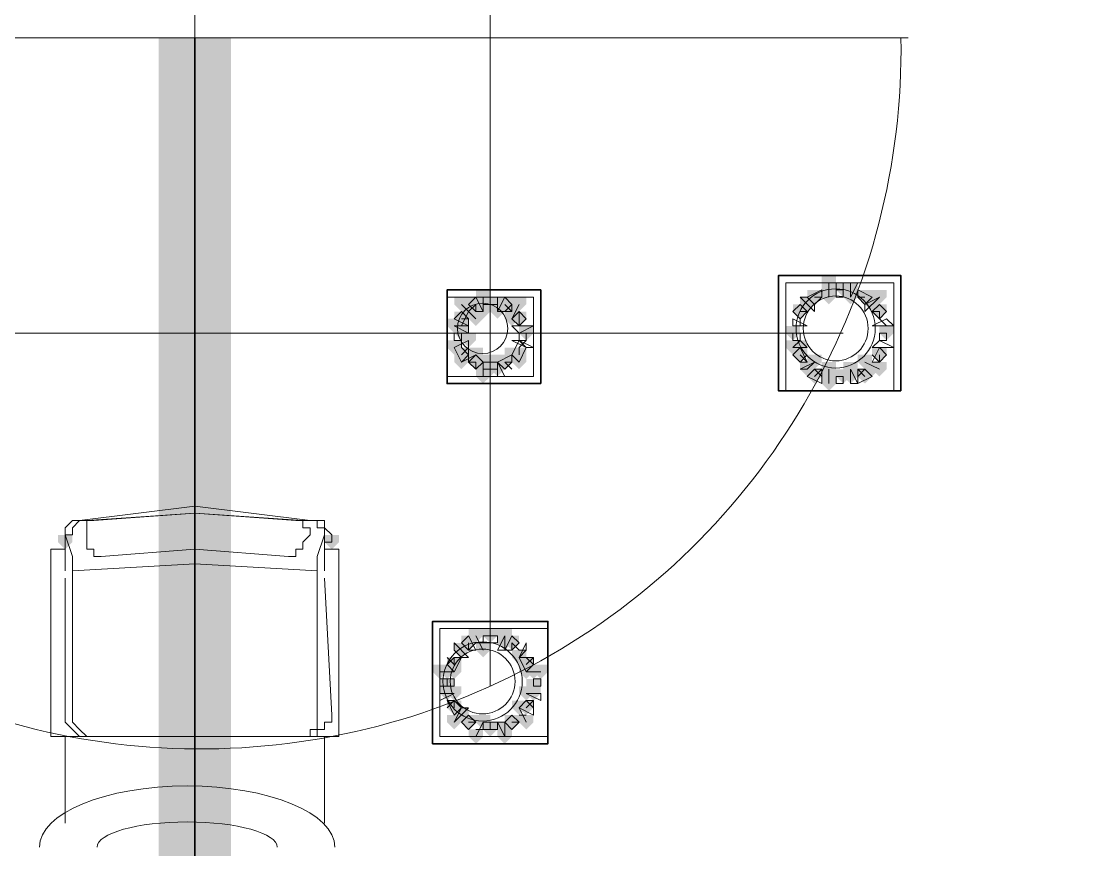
# Model space of a CAD drawing. Header units: millimetres. Extents: x 2315 to 4619, y 1334 to 1897.
# Drawn here: x 3778.55 to 3787.65, y 1547.82 to 1554.85 of the extents above; entities that cross this region are included whole.
import ezdxf

# ---------------------------------------------------------------- set-up
doc = ezdxf.new("R2010")
doc.units = ezdxf.units.MM
for name, color, linetype, true_color in [('PDF_10', 7, 'Continuous', 0x00b85c), ('PDF_8剖面层', 7, 'Continuous', 0xdcdcdc), ('PDF_AXIS', 7, 'Continuous', 0x00b85c), ('PDF_柱构件', 7, 'Continuous', 0x00b85c), ('PDF_转运站初步方案', 7, 'Continuous', 0x00b85c)]:
    doc.layers.add(name, color=color, linetype=linetype, true_color=true_color)
for name, color, linetype in [('PDF_5双点划线', 4, 'Continuous'), ('PDF_中心线层', 1, 'Continuous'), ('PDF_粗实线层', 7, 'Continuous')]:
    doc.layers.add(name, color=color, linetype=linetype)

msp = doc.modelspace()

# ---------------------------------------------------------------- hatches: boundary and pattern name
at = {"layer": 'PDF_10', "transparency": 33554559}
for points in [[(3785.5122, 1552.6298), (3785.4511, 1552.6298), (3785.4511, 1552.5687), (3785.5122, 1552.5076), (3785.5732, 1552.5687), (3785.5732, 1552.6298)], [(3785.5122, 1552.6298), (3785.4511, 1552.6298), (3785.4511, 1552.5687), (3785.5122, 1552.5076), (3785.5732, 1552.5687), (3785.5732, 1552.6298)], [(3785.2678, 1552.5687), (3785.2068, 1552.5687), (3785.2068, 1552.5076), (3785.2678, 1552.4466), (3785.3289, 1552.5076), (3785.3289, 1552.5687)], [(3785.2678, 1552.5687), (3785.2068, 1552.5687), (3785.2068, 1552.5076), (3785.2678, 1552.4466), (3785.3289, 1552.5076), (3785.3289, 1552.5687)], [(3785.6954, 1552.5687), (3785.6343, 1552.5687), (3785.6343, 1552.5076), (3785.6954, 1552.4466), (3785.7565, 1552.5076), (3785.7565, 1552.5687)], [(3785.6954, 1552.5687), (3785.6343, 1552.5687), (3785.6343, 1552.5076), (3785.6954, 1552.4466), (3785.7565, 1552.5076), (3785.7565, 1552.5687)], [(3782.397, 1552.5076), (3782.3359, 1552.5076), (3782.3359, 1552.4466), (3782.397, 1552.3855), (3782.4581, 1552.4466), (3782.4581, 1552.5076)], [(3782.397, 1552.5076), (3782.3359, 1552.5076), (3782.3359, 1552.4466), (3782.397, 1552.3855), (3782.4581, 1552.4466), (3782.4581, 1552.5076)], [(3782.5192, 1552.5076), (3782.4581, 1552.5076), (3782.4581, 1552.4466), (3782.5192, 1552.3855), (3782.5803, 1552.4466), (3782.5803, 1552.5076)], [(3782.5192, 1552.5076), (3782.4581, 1552.5076), (3782.4581, 1552.4466), (3782.5192, 1552.3855), (3782.5803, 1552.4466), (3782.5803, 1552.5076)], [(3782.6414, 1552.5076), (3782.5803, 1552.5076), (3782.5803, 1552.4466), (3782.6414, 1552.3855), (3782.7024, 1552.4466), (3782.7024, 1552.5076)], [(3782.6414, 1552.5076), (3782.5803, 1552.5076), (3782.5803, 1552.4466), (3782.6414, 1552.3855), (3782.7024, 1552.4466), (3782.7024, 1552.5076)], [(3785.1457, 1552.4466), (3785.0846, 1552.4466), (3785.0846, 1552.3855), (3785.1457, 1552.3244), (3785.2068, 1552.3855), (3785.2068, 1552.4466)], [(3785.1457, 1552.4466), (3785.0846, 1552.4466), (3785.0846, 1552.3855), (3785.1457, 1552.3244), (3785.2068, 1552.3855), (3785.2068, 1552.4466)], [(3785.8176, 1552.4466), (3785.7565, 1552.4466), (3785.7565, 1552.3855), (3785.8176, 1552.3244), (3785.8787, 1552.3855), (3785.8787, 1552.4466)], [(3785.8176, 1552.4466), (3785.7565, 1552.4466), (3785.7565, 1552.3855), (3785.8176, 1552.3244), (3785.8787, 1552.3855), (3785.8787, 1552.4466)], [(3782.2749, 1552.3855), (3782.2138, 1552.3855), (3782.2138, 1552.3244), (3782.2749, 1552.2633), (3782.3359, 1552.3244), (3782.3359, 1552.3855)], [(3782.2749, 1552.3855), (3782.2138, 1552.3855), (3782.2138, 1552.3244), (3782.2749, 1552.2633), (3782.3359, 1552.3244), (3782.3359, 1552.3855)], [(3782.7635, 1552.3855), (3782.7024, 1552.3855), (3782.7024, 1552.3244), (3782.7635, 1552.2633), (3782.8246, 1552.3244), (3782.8246, 1552.3855)], [(3782.7635, 1552.3855), (3782.7024, 1552.3855), (3782.7024, 1552.3244), (3782.7635, 1552.2633), (3782.8246, 1552.3244), (3782.8246, 1552.3855)], [(3782.7635, 1552.3855), (3782.7024, 1552.3855), (3782.7024, 1552.3244), (3782.7635, 1552.2633), (3782.8246, 1552.3244), (3782.8246, 1552.3855)], [(3782.2749, 1552.2633), (3782.2138, 1552.2633), (3782.2138, 1552.2022), (3782.2749, 1552.1412), (3782.3359, 1552.2022), (3782.3359, 1552.2633)], [(3782.2749, 1552.2633), (3782.2138, 1552.2633), (3782.2138, 1552.2022), (3782.2749, 1552.1412), (3782.3359, 1552.2022), (3782.3359, 1552.2633)], [(3782.8246, 1552.2633), (3782.7635, 1552.2633), (3782.7635, 1552.2022), (3782.8246, 1552.1412), (3782.8857, 1552.2022), (3782.8857, 1552.2633)], [(3782.8246, 1552.2633), (3782.7635, 1552.2633), (3782.7635, 1552.2022), (3782.8246, 1552.1412), (3782.8857, 1552.2022), (3782.8857, 1552.2633)], [(3785.0846, 1552.2633), (3785.0235, 1552.2633), (3785.0235, 1552.2022), (3785.0846, 1552.1412), (3785.1457, 1552.2022), (3785.1457, 1552.2633)], [(3785.0846, 1552.2633), (3785.0235, 1552.2633), (3785.0235, 1552.2022), (3785.0846, 1552.1412), (3785.1457, 1552.2022), (3785.1457, 1552.2633)], [(3785.8787, 1552.2633), (3785.8176, 1552.2633), (3785.8176, 1552.2022), (3785.8787, 1552.1412), (3785.9397, 1552.2022), (3785.9397, 1552.2633)], [(3785.8787, 1552.2633), (3785.8176, 1552.2633), (3785.8176, 1552.2022), (3785.8787, 1552.1412), (3785.9397, 1552.2022), (3785.9397, 1552.2633)], [(3782.2749, 1552.0801), (3782.2138, 1552.0801), (3782.2138, 1552.019), (3782.2749, 1551.9579), (3782.3359, 1552.019), (3782.3359, 1552.0801)], [(3782.2749, 1552.0801), (3782.2138, 1552.0801), (3782.2138, 1552.019), (3782.2749, 1551.9579), (3782.3359, 1552.019), (3782.3359, 1552.0801)], [(3782.7635, 1552.0801), (3782.7024, 1552.0801), (3782.7024, 1552.019), (3782.7635, 1551.9579), (3782.8246, 1552.019), (3782.8246, 1552.0801)], [(3782.7635, 1552.0801), (3782.7024, 1552.0801), (3782.7024, 1552.019), (3782.7635, 1551.9579), (3782.8246, 1552.019), (3782.8246, 1552.0801)], [(3785.1457, 1552.0801), (3785.0846, 1552.0801), (3785.0846, 1552.019), (3785.1457, 1551.9579), (3785.2068, 1552.019), (3785.2068, 1552.0801)], [(3785.1457, 1552.0801), (3785.0846, 1552.0801), (3785.0846, 1552.019), (3785.1457, 1551.9579), (3785.2068, 1552.019), (3785.2068, 1552.0801)], [(3785.8176, 1552.0801), (3785.7565, 1552.0801), (3785.7565, 1552.019), (3785.8176, 1551.9579), (3785.8787, 1552.019), (3785.8787, 1552.0801)], [(3785.8176, 1552.0801), (3785.7565, 1552.0801), (3785.7565, 1552.019), (3785.8176, 1551.9579), (3785.8787, 1552.019), (3785.8787, 1552.0801)], [(3782.397, 1552.019), (3782.3359, 1552.019), (3782.3359, 1551.9579), (3782.397, 1551.8968), (3782.4581, 1551.9579), (3782.4581, 1552.019)], [(3782.397, 1552.019), (3782.3359, 1552.019), (3782.3359, 1551.9579), (3782.397, 1551.8968), (3782.4581, 1551.9579), (3782.4581, 1552.019)], [(3782.6414, 1552.019), (3782.5803, 1552.019), (3782.5803, 1551.9579), (3782.6414, 1551.8968), (3782.7024, 1551.9579), (3782.7024, 1552.019)], [(3782.6414, 1552.019), (3782.5803, 1552.019), (3782.5803, 1551.9579), (3782.6414, 1551.8968), (3782.7024, 1551.9579), (3782.7024, 1552.019)], [(3782.5192, 1551.9579), (3782.4581, 1551.9579), (3782.4581, 1551.8968), (3782.5192, 1551.8357), (3782.5803, 1551.8968), (3782.5803, 1551.9579)], [(3782.5192, 1551.9579), (3782.4581, 1551.9579), (3782.4581, 1551.8968), (3782.5192, 1551.8357), (3782.5803, 1551.8968), (3782.5803, 1551.9579)], [(3785.2678, 1551.8968), (3785.2068, 1551.8968), (3785.2068, 1551.8357), (3785.2678, 1551.7747), (3785.3289, 1551.8357), (3785.3289, 1551.8968)], [(3785.2678, 1551.8968), (3785.2068, 1551.8968), (3785.2068, 1551.8357), (3785.2678, 1551.7747), (3785.3289, 1551.8357), (3785.3289, 1551.8968)], [(3785.5122, 1551.8968), (3785.4511, 1551.8968), (3785.4511, 1551.8357), (3785.5122, 1551.7747), (3785.5732, 1551.8357), (3785.5732, 1551.8968)], [(3785.5122, 1551.8968), (3785.4511, 1551.8968), (3785.4511, 1551.8357), (3785.5122, 1551.7747), (3785.5732, 1551.8357), (3785.5732, 1551.8968)], [(3785.6954, 1551.8968), (3785.6343, 1551.8968), (3785.6343, 1551.8357), (3785.6954, 1551.7747), (3785.7565, 1551.8357), (3785.7565, 1551.8968)], [(3785.6954, 1551.8968), (3785.6343, 1551.8968), (3785.6343, 1551.8357), (3785.6954, 1551.7747), (3785.7565, 1551.8357), (3785.7565, 1551.8968)], [(3782.3359, 1549.6368), (3782.2749, 1549.6368), (3782.2749, 1549.5757), (3782.3359, 1549.5147), (3782.397, 1549.5757), (3782.397, 1549.6368)], [(3782.3359, 1549.6368), (3782.2749, 1549.6368), (3782.2749, 1549.5757), (3782.3359, 1549.5147), (3782.397, 1549.5757), (3782.397, 1549.6368)], [(3782.5192, 1549.6979), (3782.4581, 1549.6979), (3782.4581, 1549.6368), (3782.5192, 1549.5757), (3782.5803, 1549.6368), (3782.5803, 1549.6979)], [(3782.5192, 1549.6979), (3782.4581, 1549.6979), (3782.4581, 1549.6368), (3782.5192, 1549.5757), (3782.5803, 1549.6368), (3782.5803, 1549.6979)], [(3782.7024, 1549.6368), (3782.6414, 1549.6368), (3782.6414, 1549.5757), (3782.7024, 1549.5147), (3782.7635, 1549.5757), (3782.7635, 1549.6368)], [(3782.7024, 1549.6368), (3782.6414, 1549.6368), (3782.6414, 1549.5757), (3782.7024, 1549.5147), (3782.7635, 1549.5757), (3782.7635, 1549.6368)], [(3782.2138, 1549.4536), (3782.1527, 1549.4536), (3782.1527, 1549.3925), (3782.2138, 1549.3314), (3782.2749, 1549.3925), (3782.2749, 1549.4536)], [(3782.2138, 1549.4536), (3782.1527, 1549.4536), (3782.1527, 1549.3925), (3782.2138, 1549.3314), (3782.2749, 1549.3925), (3782.2749, 1549.4536)], [(3782.8246, 1549.4536), (3782.7635, 1549.4536), (3782.7635, 1549.3925), (3782.8246, 1549.3314), (3782.8857, 1549.3925), (3782.8857, 1549.4536)], [(3782.8246, 1549.4536), (3782.7635, 1549.4536), (3782.7635, 1549.3925), (3782.8246, 1549.3314), (3782.8857, 1549.3925), (3782.8857, 1549.4536)], [(3782.1527, 1549.2703), (3782.0916, 1549.2703), (3782.0916, 1549.2093), (3782.1527, 1549.1482), (3782.2138, 1549.2093), (3782.2138, 1549.2703)], [(3782.1527, 1549.2703), (3782.0916, 1549.2703), (3782.0916, 1549.2093), (3782.1527, 1549.1482), (3782.2138, 1549.2093), (3782.2138, 1549.2703)], [(3782.1527, 1549.2703), (3782.0916, 1549.2703), (3782.0916, 1549.2093), (3782.1527, 1549.1482), (3782.2138, 1549.2093), (3782.2138, 1549.2703)], [(3782.8857, 1549.2703), (3782.8246, 1549.2703), (3782.8246, 1549.2093), (3782.8857, 1549.1482), (3782.9468, 1549.2093), (3782.9468, 1549.2703)], [(3782.8857, 1549.2703), (3782.8246, 1549.2703), (3782.8246, 1549.2093), (3782.8857, 1549.1482), (3782.9468, 1549.2093), (3782.9468, 1549.2703)], [(3782.2138, 1549.0871), (3782.1527, 1549.0871), (3782.1527, 1549.026), (3782.2138, 1548.9649), (3782.2749, 1549.026), (3782.2749, 1549.0871)], [(3782.2138, 1549.0871), (3782.1527, 1549.0871), (3782.1527, 1549.026), (3782.2138, 1548.9649), (3782.2749, 1549.026), (3782.2749, 1549.0871)], [(3782.8246, 1549.0871), (3782.7635, 1549.0871), (3782.7635, 1549.026), (3782.8246, 1548.9649), (3782.8857, 1549.026), (3782.8857, 1549.0871)], [(3782.8246, 1549.0871), (3782.7635, 1549.0871), (3782.7635, 1549.026), (3782.8246, 1548.9649), (3782.8857, 1549.026), (3782.8857, 1549.0871)], [(3782.3359, 1548.9649), (3782.2749, 1548.9649), (3782.2749, 1548.9039), (3782.3359, 1548.8428), (3782.397, 1548.9039), (3782.397, 1548.9649)], [(3782.3359, 1548.9649), (3782.2749, 1548.9649), (3782.2749, 1548.9039), (3782.3359, 1548.8428), (3782.397, 1548.9039), (3782.397, 1548.9649)], [(3782.3359, 1548.9649), (3782.2749, 1548.9649), (3782.2749, 1548.9039), (3782.3359, 1548.8428), (3782.397, 1548.9039), (3782.397, 1548.9649)], [(3782.5192, 1548.9039), (3782.4581, 1548.9039), (3782.4581, 1548.8428), (3782.5192, 1548.7817), (3782.5803, 1548.8428), (3782.5803, 1548.9039)], [(3782.5192, 1548.9039), (3782.4581, 1548.9039), (3782.4581, 1548.8428), (3782.5192, 1548.7817), (3782.5803, 1548.8428), (3782.5803, 1548.9039)], [(3782.7024, 1548.9649), (3782.6414, 1548.9649), (3782.6414, 1548.9039), (3782.7024, 1548.8428), (3782.7635, 1548.9039), (3782.7635, 1548.9649)], [(3782.7024, 1548.9649), (3782.6414, 1548.9649), (3782.6414, 1548.9039), (3782.7024, 1548.8428), (3782.7635, 1548.9039), (3782.7635, 1548.9649)], [(3782.7024, 1548.9649), (3782.6414, 1548.9649), (3782.6414, 1548.9039), (3782.7024, 1548.8428), (3782.7635, 1548.9039), (3782.7635, 1548.9649)]]:
    msp.add_hatch(color=6, dxfattribs=at).paths.add_polyline_path(points)
at = {"layer": 'PDF_5双点划线', "transparency": 33554559}
for points in [[(3778.9154, 1550.492), (3778.8543, 1550.492), (3778.8543, 1550.4309), (3778.9154, 1550.3698), (3778.9765, 1550.4309), (3778.9765, 1550.492)], [(3778.9154, 1550.492), (3778.8543, 1550.492), (3778.8543, 1550.4309), (3778.9154, 1550.3698), (3778.9765, 1550.4309), (3778.9765, 1550.492)], [(3781.1754, 1550.492), (3781.1143, 1550.492), (3781.1143, 1550.4309), (3781.1754, 1550.3698), (3781.2365, 1550.4309), (3781.2365, 1550.492)]]:
    msp.add_hatch(color=256, dxfattribs=at).paths.add_polyline_path(points)
at = {"layer": 'PDF_柱构件', "transparency": 33554559}
for points in [[(3785.39, 1552.6909), (3785.3289, 1552.6909), (3785.3289, 1552.6298), (3785.39, 1552.5687), (3785.4511, 1552.6298), (3785.4511, 1552.6909)], [(3785.39, 1552.6298), (3785.3289, 1552.6298), (3785.3289, 1552.5687), (3785.39, 1552.5076), (3785.4511, 1552.5687), (3785.4511, 1552.6298)], [(3785.5732, 1552.6298), (3785.5122, 1552.6298), (3785.5122, 1552.5687), (3785.5732, 1552.5076), (3785.6343, 1552.5687), (3785.6343, 1552.6298)], [(3782.4581, 1552.5687), (3782.397, 1552.5687), (3782.397, 1552.5076), (3782.4581, 1552.4466), (3782.5192, 1552.5076), (3782.5192, 1552.5687)], [(3785.39, 1552.5687), (3785.3289, 1552.5687), (3785.3289, 1552.5076), (3785.39, 1552.4466), (3785.4511, 1552.5076), (3785.4511, 1552.5687)], [(3785.5732, 1552.5687), (3785.5122, 1552.5687), (3785.5122, 1552.5076), (3785.5732, 1552.4466), (3785.6343, 1552.5076), (3785.6343, 1552.5687)], [(3785.8176, 1552.5687), (3785.7565, 1552.5687), (3785.7565, 1552.5076), (3785.8176, 1552.4466), (3785.8787, 1552.5076), (3785.8787, 1552.5687)], [(3782.2749, 1552.5076), (3782.2138, 1552.5076), (3782.2138, 1552.4466), (3782.2749, 1552.3855), (3782.3359, 1552.4466), (3782.3359, 1552.5076)], [(3782.3359, 1552.4466), (3782.2749, 1552.4466), (3782.2749, 1552.3855), (3782.3359, 1552.3244), (3782.397, 1552.3855), (3782.397, 1552.4466)], [(3782.4581, 1552.5076), (3782.397, 1552.5076), (3782.397, 1552.4466), (3782.4581, 1552.3855), (3782.5192, 1552.4466), (3782.5192, 1552.5076)], [(3782.4581, 1552.4466), (3782.397, 1552.4466), (3782.397, 1552.3855), (3782.4581, 1552.3244), (3782.5192, 1552.3855), (3782.5192, 1552.4466)], [(3782.5803, 1552.5076), (3782.5192, 1552.5076), (3782.5192, 1552.4466), (3782.5803, 1552.3855), (3782.6414, 1552.4466), (3782.6414, 1552.5076)], [(3782.5803, 1552.4466), (3782.5192, 1552.4466), (3782.5192, 1552.3855), (3782.5803, 1552.3244), (3782.6414, 1552.3855), (3782.6414, 1552.4466)], [(3782.7024, 1552.4466), (3782.6414, 1552.4466), (3782.6414, 1552.3855), (3782.7024, 1552.3244), (3782.7635, 1552.3855), (3782.7635, 1552.4466)], [(3782.7635, 1552.5076), (3782.7024, 1552.5076), (3782.7024, 1552.4466), (3782.7635, 1552.3855), (3782.8246, 1552.4466), (3782.8246, 1552.5076)], [(3785.2068, 1552.5076), (3785.1457, 1552.5076), (3785.1457, 1552.4466), (3785.2068, 1552.3855), (3785.2678, 1552.4466), (3785.2678, 1552.5076)], [(3785.7565, 1552.5076), (3785.6954, 1552.5076), (3785.6954, 1552.4466), (3785.7565, 1552.3855), (3785.8176, 1552.4466), (3785.8176, 1552.5076)], [(3782.397, 1552.3855), (3782.3359, 1552.3855), (3782.3359, 1552.3244), (3782.397, 1552.2633), (3782.4581, 1552.3244), (3782.4581, 1552.3855)], [(3782.7024, 1552.3855), (3782.6414, 1552.3855), (3782.6414, 1552.3244), (3782.7024, 1552.2633), (3782.7635, 1552.3244), (3782.7635, 1552.3855)], [(3782.2138, 1552.3244), (3782.1527, 1552.3244), (3782.1527, 1552.2633), (3782.2138, 1552.2022), (3782.2749, 1552.2633), (3782.2749, 1552.3244)], [(3782.2749, 1552.3244), (3782.2138, 1552.3244), (3782.2138, 1552.2633), (3782.2749, 1552.2022), (3782.3359, 1552.2633), (3782.3359, 1552.3244)], [(3782.3359, 1552.2022), (3782.2749, 1552.2022), (3782.2749, 1552.1412), (3782.3359, 1552.0801), (3782.397, 1552.1412), (3782.397, 1552.2022)], [(3782.2138, 1552.1412), (3782.1527, 1552.1412), (3782.1527, 1552.0801), (3782.2138, 1552.019), (3782.2749, 1552.0801), (3782.2749, 1552.1412)], [(3782.397, 1552.0801), (3782.3359, 1552.0801), (3782.3359, 1552.019), (3782.397, 1551.9579), (3782.4581, 1552.019), (3782.4581, 1552.0801)], [(3782.7024, 1552.0801), (3782.6414, 1552.0801), (3782.6414, 1552.019), (3782.7024, 1551.9579), (3782.7635, 1552.019), (3782.7635, 1552.0801)], [(3785.0846, 1552.1412), (3785.0235, 1552.1412), (3785.0235, 1552.0801), (3785.0846, 1552.019), (3785.1457, 1552.0801), (3785.1457, 1552.1412)], [(3785.1457, 1552.1412), (3785.0846, 1552.1412), (3785.0846, 1552.0801), (3785.1457, 1552.019), (3785.2068, 1552.0801), (3785.2068, 1552.1412)], [(3782.2749, 1552.019), (3782.2138, 1552.019), (3782.2138, 1551.9579), (3782.2749, 1551.8968), (3782.3359, 1551.9579), (3782.3359, 1552.019)], [(3782.4581, 1552.019), (3782.397, 1552.019), (3782.397, 1551.9579), (3782.4581, 1551.8968), (3782.5192, 1551.9579), (3782.5192, 1552.019)], [(3782.5803, 1552.019), (3782.5192, 1552.019), (3782.5192, 1551.9579), (3782.5803, 1551.8968), (3782.6414, 1551.9579), (3782.6414, 1552.019)], [(3782.7635, 1552.019), (3782.7024, 1552.019), (3782.7024, 1551.9579), (3782.7635, 1551.8968), (3782.8246, 1551.9579), (3782.8246, 1552.019)], [(3785.2678, 1552.019), (3785.2068, 1552.019), (3785.2068, 1551.9579), (3785.2678, 1551.8968), (3785.3289, 1551.9579), (3785.3289, 1552.019)], [(3785.6954, 1552.019), (3785.6343, 1552.019), (3785.6343, 1551.9579), (3785.6954, 1551.8968), (3785.7565, 1551.9579), (3785.7565, 1552.019)], [(3782.4581, 1551.9579), (3782.397, 1551.9579), (3782.397, 1551.8968), (3782.4581, 1551.8357), (3782.5192, 1551.8968), (3782.5192, 1551.9579)], [(3782.4581, 1551.8968), (3782.397, 1551.8968), (3782.397, 1551.8357), (3782.4581, 1551.7747), (3782.5192, 1551.8357), (3782.5192, 1551.8968)], [(3782.5803, 1551.9579), (3782.5192, 1551.9579), (3782.5192, 1551.8968), (3782.5803, 1551.8357), (3782.6414, 1551.8968), (3782.6414, 1551.9579)], [(3785.2068, 1551.9579), (3785.1457, 1551.9579), (3785.1457, 1551.8968), (3785.2068, 1551.8357), (3785.2678, 1551.8968), (3785.2678, 1551.9579)], [(3785.39, 1551.9579), (3785.3289, 1551.9579), (3785.3289, 1551.8968), (3785.39, 1551.8357), (3785.4511, 1551.8968), (3785.4511, 1551.9579)], [(3785.39, 1551.8968), (3785.3289, 1551.8968), (3785.3289, 1551.8357), (3785.39, 1551.7747), (3785.4511, 1551.8357), (3785.4511, 1551.8968)], [(3785.5732, 1551.9579), (3785.5122, 1551.9579), (3785.5122, 1551.8968), (3785.5732, 1551.8357), (3785.6343, 1551.8968), (3785.6343, 1551.9579)], [(3785.5732, 1551.8968), (3785.5122, 1551.8968), (3785.5122, 1551.8357), (3785.5732, 1551.7747), (3785.6343, 1551.8357), (3785.6343, 1551.8968)], [(3785.7565, 1551.9579), (3785.6954, 1551.9579), (3785.6954, 1551.8968), (3785.7565, 1551.8357), (3785.8176, 1551.8968), (3785.8176, 1551.9579)], [(3785.8176, 1551.9579), (3785.7565, 1551.9579), (3785.7565, 1551.8968), (3785.8176, 1551.8357), (3785.8787, 1551.8968), (3785.8787, 1551.9579)], [(3785.39, 1551.8357), (3785.3289, 1551.8357), (3785.3289, 1551.7747), (3785.39, 1551.7136), (3785.4511, 1551.7747), (3785.4511, 1551.8357)], [(3782.397, 1549.6979), (3782.3359, 1549.6979), (3782.3359, 1549.6368), (3782.397, 1549.5757), (3782.4581, 1549.6368), (3782.4581, 1549.6979)], [(3782.6414, 1549.6979), (3782.5803, 1549.6979), (3782.5803, 1549.6368), (3782.6414, 1549.5757), (3782.7024, 1549.6368), (3782.7024, 1549.6979)], [(3782.6414, 1549.6368), (3782.5803, 1549.6368), (3782.5803, 1549.5757), (3782.6414, 1549.5147), (3782.7024, 1549.5757), (3782.7024, 1549.6368)], [(3782.2749, 1549.5757), (3782.2138, 1549.5757), (3782.2138, 1549.5147), (3782.2749, 1549.4536), (3782.3359, 1549.5147), (3782.3359, 1549.5757)], [(3782.4581, 1549.5757), (3782.397, 1549.5757), (3782.397, 1549.5147), (3782.4581, 1549.4536), (3782.5192, 1549.5147), (3782.5192, 1549.5757)], [(3782.7635, 1549.5147), (3782.7024, 1549.5147), (3782.7024, 1549.4536), (3782.7635, 1549.3925), (3782.8246, 1549.4536), (3782.8246, 1549.5147)], [(3782.0916, 1549.3925), (3782.0305, 1549.3925), (3782.0305, 1549.3314), (3782.0916, 1549.2703), (3782.1527, 1549.3314), (3782.1527, 1549.3925)], [(3782.1527, 1549.3925), (3782.0916, 1549.3925), (3782.0916, 1549.3314), (3782.1527, 1549.2703), (3782.2138, 1549.3314), (3782.2138, 1549.3925)], [(3782.2138, 1549.3925), (3782.1527, 1549.3925), (3782.1527, 1549.3314), (3782.2138, 1549.2703), (3782.2749, 1549.3314), (3782.2749, 1549.3925)], [(3782.8246, 1549.3925), (3782.7635, 1549.3925), (3782.7635, 1549.3314), (3782.8246, 1549.2703), (3782.8857, 1549.3314), (3782.8857, 1549.3925)], [(3782.8857, 1549.3925), (3782.8246, 1549.3925), (3782.8246, 1549.3314), (3782.8857, 1549.2703), (3782.9468, 1549.3314), (3782.9468, 1549.3925)], [(3782.9468, 1549.3925), (3782.8857, 1549.3925), (3782.8857, 1549.3314), (3782.9468, 1549.2703), (3783.0078, 1549.3314), (3783.0078, 1549.3925)], [(3782.1527, 1549.2093), (3782.0916, 1549.2093), (3782.0916, 1549.1482), (3782.1527, 1549.0871), (3782.2138, 1549.1482), (3782.2138, 1549.2093)], [(3782.2138, 1549.2093), (3782.1527, 1549.2093), (3782.1527, 1549.1482), (3782.2138, 1549.0871), (3782.2749, 1549.1482), (3782.2749, 1549.2093)], [(3782.8246, 1549.2093), (3782.7635, 1549.2093), (3782.7635, 1549.1482), (3782.8246, 1549.0871), (3782.8857, 1549.1482), (3782.8857, 1549.2093)], [(3782.8857, 1549.2093), (3782.8246, 1549.2093), (3782.8246, 1549.1482), (3782.8857, 1549.0871), (3782.9468, 1549.1482), (3782.9468, 1549.2093)], [(3782.7635, 1549.0871), (3782.7024, 1549.0871), (3782.7024, 1549.026), (3782.7635, 1548.9649), (3782.8246, 1549.026), (3782.8246, 1549.0871)], [(3782.2749, 1549.026), (3782.2138, 1549.026), (3782.2138, 1548.9649), (3782.2749, 1548.9039), (3782.3359, 1548.9649), (3782.3359, 1549.026)], [(3782.2138, 1548.9649), (3782.1527, 1548.9649), (3782.1527, 1548.9039), (3782.2138, 1548.8428), (3782.2749, 1548.9039), (3782.2749, 1548.9649)], [(3782.4581, 1548.9649), (3782.397, 1548.9649), (3782.397, 1548.9039), (3782.4581, 1548.8428), (3782.5192, 1548.9039), (3782.5192, 1548.9649)], [(3782.6414, 1548.9039), (3782.5803, 1548.9039), (3782.5803, 1548.8428), (3782.6414, 1548.7817), (3782.7024, 1548.8428), (3782.7024, 1548.9039)], [(3782.8246, 1548.9649), (3782.7635, 1548.9649), (3782.7635, 1548.9039), (3782.8246, 1548.8428), (3782.8857, 1548.9039), (3782.8857, 1548.9649)], [(3782.397, 1548.8428), (3782.3359, 1548.8428), (3782.3359, 1548.7817), (3782.397, 1548.7206), (3782.4581, 1548.7817), (3782.4581, 1548.8428)], [(3782.6414, 1548.8428), (3782.5803, 1548.8428), (3782.5803, 1548.7817), (3782.6414, 1548.7206), (3782.7024, 1548.7817), (3782.7024, 1548.8428)]]:
    msp.add_hatch(color=6, dxfattribs=at).paths.add_polyline_path(points)
at = {"layer": 'PDF_粗实线层', "transparency": 33554559}
msp.add_hatch(color=256, dxfattribs=at).paths.add_polyline_path([(3836.3317, 1554.7066), (3835.7208, 1554.7066), (3835.7208, 1542.0017), (3780.3203, 1542.0017), (3780.3203, 1554.7066), (3779.7095, 1554.7066), (3779.7095, 1541.3909), (3836.3317, 1541.3909)])
at = {"layer": 'PDF_转运站初步方案', "transparency": 33554559}
for points in [[(3785.5122, 1552.6298), (3785.4511, 1552.6298), (3785.4511, 1552.5687), (3785.5122, 1552.5076), (3785.5732, 1552.5687), (3785.5732, 1552.6298)], [(3785.5122, 1552.6298), (3785.4511, 1552.6298), (3785.4511, 1552.5687), (3785.5122, 1552.5076), (3785.5732, 1552.5687), (3785.5732, 1552.6298)], [(3785.2678, 1552.5687), (3785.2068, 1552.5687), (3785.2068, 1552.5076), (3785.2678, 1552.4466), (3785.3289, 1552.5076), (3785.3289, 1552.5687)], [(3785.2678, 1552.5687), (3785.2068, 1552.5687), (3785.2068, 1552.5076), (3785.2678, 1552.4466), (3785.3289, 1552.5076), (3785.3289, 1552.5687)], [(3785.6954, 1552.5687), (3785.6343, 1552.5687), (3785.6343, 1552.5076), (3785.6954, 1552.4466), (3785.7565, 1552.5076), (3785.7565, 1552.5687)], [(3785.6954, 1552.5687), (3785.6343, 1552.5687), (3785.6343, 1552.5076), (3785.6954, 1552.4466), (3785.7565, 1552.5076), (3785.7565, 1552.5687)], [(3782.397, 1552.5076), (3782.3359, 1552.5076), (3782.3359, 1552.4466), (3782.397, 1552.3855), (3782.4581, 1552.4466), (3782.4581, 1552.5076)], [(3782.397, 1552.5076), (3782.3359, 1552.5076), (3782.3359, 1552.4466), (3782.397, 1552.3855), (3782.4581, 1552.4466), (3782.4581, 1552.5076)], [(3782.5192, 1552.5076), (3782.4581, 1552.5076), (3782.4581, 1552.4466), (3782.5192, 1552.3855), (3782.5803, 1552.4466), (3782.5803, 1552.5076)], [(3782.5192, 1552.5076), (3782.4581, 1552.5076), (3782.4581, 1552.4466), (3782.5192, 1552.3855), (3782.5803, 1552.4466), (3782.5803, 1552.5076)], [(3782.6414, 1552.5076), (3782.5803, 1552.5076), (3782.5803, 1552.4466), (3782.6414, 1552.3855), (3782.7024, 1552.4466), (3782.7024, 1552.5076)], [(3782.6414, 1552.5076), (3782.5803, 1552.5076), (3782.5803, 1552.4466), (3782.6414, 1552.3855), (3782.7024, 1552.4466), (3782.7024, 1552.5076)], [(3785.1457, 1552.4466), (3785.0846, 1552.4466), (3785.0846, 1552.3855), (3785.1457, 1552.3244), (3785.2068, 1552.3855), (3785.2068, 1552.4466)], [(3785.1457, 1552.4466), (3785.0846, 1552.4466), (3785.0846, 1552.3855), (3785.1457, 1552.3244), (3785.2068, 1552.3855), (3785.2068, 1552.4466)], [(3785.8176, 1552.4466), (3785.7565, 1552.4466), (3785.7565, 1552.3855), (3785.8176, 1552.3244), (3785.8787, 1552.3855), (3785.8787, 1552.4466)], [(3785.8176, 1552.4466), (3785.7565, 1552.4466), (3785.7565, 1552.3855), (3785.8176, 1552.3244), (3785.8787, 1552.3855), (3785.8787, 1552.4466)], [(3782.2749, 1552.3855), (3782.2138, 1552.3855), (3782.2138, 1552.3244), (3782.2749, 1552.2633), (3782.3359, 1552.3244), (3782.3359, 1552.3855)], [(3782.2749, 1552.3855), (3782.2138, 1552.3855), (3782.2138, 1552.3244), (3782.2749, 1552.2633), (3782.3359, 1552.3244), (3782.3359, 1552.3855)], [(3782.7635, 1552.3855), (3782.7024, 1552.3855), (3782.7024, 1552.3244), (3782.7635, 1552.2633), (3782.8246, 1552.3244), (3782.8246, 1552.3855)], [(3782.7635, 1552.3855), (3782.7024, 1552.3855), (3782.7024, 1552.3244), (3782.7635, 1552.2633), (3782.8246, 1552.3244), (3782.8246, 1552.3855)], [(3782.2749, 1552.2633), (3782.2138, 1552.2633), (3782.2138, 1552.2022), (3782.2749, 1552.1412), (3782.3359, 1552.2022), (3782.3359, 1552.2633)], [(3782.2749, 1552.2633), (3782.2138, 1552.2633), (3782.2138, 1552.2022), (3782.2749, 1552.1412), (3782.3359, 1552.2022), (3782.3359, 1552.2633)], [(3782.8246, 1552.2633), (3782.7635, 1552.2633), (3782.7635, 1552.2022), (3782.8246, 1552.1412), (3782.8857, 1552.2022), (3782.8857, 1552.2633)], [(3782.8246, 1552.2633), (3782.7635, 1552.2633), (3782.7635, 1552.2022), (3782.8246, 1552.1412), (3782.8857, 1552.2022), (3782.8857, 1552.2633)], [(3785.0846, 1552.2633), (3785.0235, 1552.2633), (3785.0235, 1552.2022), (3785.0846, 1552.1412), (3785.1457, 1552.2022), (3785.1457, 1552.2633)], [(3785.0846, 1552.2633), (3785.0235, 1552.2633), (3785.0235, 1552.2022), (3785.0846, 1552.1412), (3785.1457, 1552.2022), (3785.1457, 1552.2633)], [(3785.8787, 1552.2633), (3785.8176, 1552.2633), (3785.8176, 1552.2022), (3785.8787, 1552.1412), (3785.9397, 1552.2022), (3785.9397, 1552.2633)], [(3785.8787, 1552.2633), (3785.8176, 1552.2633), (3785.8176, 1552.2022), (3785.8787, 1552.1412), (3785.9397, 1552.2022), (3785.9397, 1552.2633)], [(3782.2749, 1552.0801), (3782.2138, 1552.0801), (3782.2138, 1552.019), (3782.2749, 1551.9579), (3782.3359, 1552.019), (3782.3359, 1552.0801)], [(3782.2749, 1552.0801), (3782.2138, 1552.0801), (3782.2138, 1552.019), (3782.2749, 1551.9579), (3782.3359, 1552.019), (3782.3359, 1552.0801)], [(3782.7635, 1552.0801), (3782.7024, 1552.0801), (3782.7024, 1552.019), (3782.7635, 1551.9579), (3782.8246, 1552.019), (3782.8246, 1552.0801)], [(3782.7635, 1552.0801), (3782.7024, 1552.0801), (3782.7024, 1552.019), (3782.7635, 1551.9579), (3782.8246, 1552.019), (3782.8246, 1552.0801)], [(3785.1457, 1552.0801), (3785.0846, 1552.0801), (3785.0846, 1552.019), (3785.1457, 1551.9579), (3785.2068, 1552.019), (3785.2068, 1552.0801)], [(3785.1457, 1552.0801), (3785.0846, 1552.0801), (3785.0846, 1552.019), (3785.1457, 1551.9579), (3785.2068, 1552.019), (3785.2068, 1552.0801)], [(3785.8176, 1552.0801), (3785.7565, 1552.0801), (3785.7565, 1552.019), (3785.8176, 1551.9579), (3785.8787, 1552.019), (3785.8787, 1552.0801)], [(3785.8176, 1552.0801), (3785.7565, 1552.0801), (3785.7565, 1552.019), (3785.8176, 1551.9579), (3785.8787, 1552.019), (3785.8787, 1552.0801)], [(3782.397, 1552.019), (3782.3359, 1552.019), (3782.3359, 1551.9579), (3782.397, 1551.8968), (3782.4581, 1551.9579), (3782.4581, 1552.019)], [(3782.397, 1552.019), (3782.3359, 1552.019), (3782.3359, 1551.9579), (3782.397, 1551.8968), (3782.4581, 1551.9579), (3782.4581, 1552.019)], [(3782.6414, 1552.019), (3782.5803, 1552.019), (3782.5803, 1551.9579), (3782.6414, 1551.8968), (3782.7024, 1551.9579), (3782.7024, 1552.019)], [(3782.6414, 1552.019), (3782.5803, 1552.019), (3782.5803, 1551.9579), (3782.6414, 1551.8968), (3782.7024, 1551.9579), (3782.7024, 1552.019)], [(3782.5192, 1551.9579), (3782.4581, 1551.9579), (3782.4581, 1551.8968), (3782.5192, 1551.8357), (3782.5803, 1551.8968), (3782.5803, 1551.9579)], [(3782.5192, 1551.9579), (3782.4581, 1551.9579), (3782.4581, 1551.8968), (3782.5192, 1551.8357), (3782.5803, 1551.8968), (3782.5803, 1551.9579)], [(3785.2678, 1551.8968), (3785.2068, 1551.8968), (3785.2068, 1551.8357), (3785.2678, 1551.7747), (3785.3289, 1551.8357), (3785.3289, 1551.8968)], [(3785.2678, 1551.8968), (3785.2068, 1551.8968), (3785.2068, 1551.8357), (3785.2678, 1551.7747), (3785.3289, 1551.8357), (3785.3289, 1551.8968)], [(3785.5122, 1551.8968), (3785.4511, 1551.8968), (3785.4511, 1551.8357), (3785.5122, 1551.7747), (3785.5732, 1551.8357), (3785.5732, 1551.8968)], [(3785.5122, 1551.8968), (3785.4511, 1551.8968), (3785.4511, 1551.8357), (3785.5122, 1551.7747), (3785.5732, 1551.8357), (3785.5732, 1551.8968)], [(3785.6954, 1551.8968), (3785.6343, 1551.8968), (3785.6343, 1551.8357), (3785.6954, 1551.7747), (3785.7565, 1551.8357), (3785.7565, 1551.8968)], [(3785.6954, 1551.8968), (3785.6343, 1551.8968), (3785.6343, 1551.8357), (3785.6954, 1551.7747), (3785.7565, 1551.8357), (3785.7565, 1551.8968)], [(3782.3359, 1549.6368), (3782.2749, 1549.6368), (3782.2749, 1549.5757), (3782.3359, 1549.5147), (3782.397, 1549.5757), (3782.397, 1549.6368)], [(3782.3359, 1549.6368), (3782.2749, 1549.6368), (3782.2749, 1549.5757), (3782.3359, 1549.5147), (3782.397, 1549.5757), (3782.397, 1549.6368)], [(3782.5192, 1549.6979), (3782.4581, 1549.6979), (3782.4581, 1549.6368), (3782.5192, 1549.5757), (3782.5803, 1549.6368), (3782.5803, 1549.6979)], [(3782.5192, 1549.6979), (3782.4581, 1549.6979), (3782.4581, 1549.6368), (3782.5192, 1549.5757), (3782.5803, 1549.6368), (3782.5803, 1549.6979)], [(3782.7024, 1549.6368), (3782.6414, 1549.6368), (3782.6414, 1549.5757), (3782.7024, 1549.5147), (3782.7635, 1549.5757), (3782.7635, 1549.6368)], [(3782.7024, 1549.6368), (3782.6414, 1549.6368), (3782.6414, 1549.5757), (3782.7024, 1549.5147), (3782.7635, 1549.5757), (3782.7635, 1549.6368)], [(3782.2138, 1549.4536), (3782.1527, 1549.4536), (3782.1527, 1549.3925), (3782.2138, 1549.3314), (3782.2749, 1549.3925), (3782.2749, 1549.4536)], [(3782.2138, 1549.4536), (3782.1527, 1549.4536), (3782.1527, 1549.3925), (3782.2138, 1549.3314), (3782.2749, 1549.3925), (3782.2749, 1549.4536)], [(3782.8246, 1549.4536), (3782.7635, 1549.4536), (3782.7635, 1549.3925), (3782.8246, 1549.3314), (3782.8857, 1549.3925), (3782.8857, 1549.4536)], [(3782.8246, 1549.4536), (3782.7635, 1549.4536), (3782.7635, 1549.3925), (3782.8246, 1549.3314), (3782.8857, 1549.3925), (3782.8857, 1549.4536)], [(3782.1527, 1549.2703), (3782.0916, 1549.2703), (3782.0916, 1549.2093), (3782.1527, 1549.1482), (3782.2138, 1549.2093), (3782.2138, 1549.2703)], [(3782.1527, 1549.2703), (3782.0916, 1549.2703), (3782.0916, 1549.2093), (3782.1527, 1549.1482), (3782.2138, 1549.2093), (3782.2138, 1549.2703)], [(3782.8857, 1549.2703), (3782.8246, 1549.2703), (3782.8246, 1549.2093), (3782.8857, 1549.1482), (3782.9468, 1549.2093), (3782.9468, 1549.2703)], [(3782.8857, 1549.2703), (3782.8246, 1549.2703), (3782.8246, 1549.2093), (3782.8857, 1549.1482), (3782.9468, 1549.2093), (3782.9468, 1549.2703)], [(3782.2138, 1549.0871), (3782.1527, 1549.0871), (3782.1527, 1549.026), (3782.2138, 1548.9649), (3782.2749, 1549.026), (3782.2749, 1549.0871)], [(3782.2138, 1549.0871), (3782.1527, 1549.0871), (3782.1527, 1549.026), (3782.2138, 1548.9649), (3782.2749, 1549.026), (3782.2749, 1549.0871)], [(3782.8246, 1549.0871), (3782.7635, 1549.0871), (3782.7635, 1549.026), (3782.8246, 1548.9649), (3782.8857, 1549.026), (3782.8857, 1549.0871)], [(3782.8246, 1549.0871), (3782.7635, 1549.0871), (3782.7635, 1549.026), (3782.8246, 1548.9649), (3782.8857, 1549.026), (3782.8857, 1549.0871)], [(3782.3359, 1548.9649), (3782.2749, 1548.9649), (3782.2749, 1548.9039), (3782.3359, 1548.8428), (3782.397, 1548.9039), (3782.397, 1548.9649)], [(3782.3359, 1548.9649), (3782.2749, 1548.9649), (3782.2749, 1548.9039), (3782.3359, 1548.8428), (3782.397, 1548.9039), (3782.397, 1548.9649)], [(3782.5192, 1548.9039), (3782.4581, 1548.9039), (3782.4581, 1548.8428), (3782.5192, 1548.7817), (3782.5803, 1548.8428), (3782.5803, 1548.9039)], [(3782.5192, 1548.9039), (3782.4581, 1548.9039), (3782.4581, 1548.8428), (3782.5192, 1548.7817), (3782.5803, 1548.8428), (3782.5803, 1548.9039)], [(3782.7024, 1548.9649), (3782.6414, 1548.9649), (3782.6414, 1548.9039), (3782.7024, 1548.8428), (3782.7635, 1548.9039), (3782.7635, 1548.9649)], [(3782.7024, 1548.9649), (3782.6414, 1548.9649), (3782.6414, 1548.9039), (3782.7024, 1548.8428), (3782.7635, 1548.9039), (3782.7635, 1548.9649)]]:
    msp.add_hatch(color=6, dxfattribs=at).paths.add_polyline_path(points)

# ---------------------------------------------------------------- linework, layer by layer
at = {"layer": 'PDF_10', "color": 6, "lineweight": 18}
for points in [[(3785.4511, 1552.5687), (3785.5122, 1552.5687), (3785.5122, 1552.5076)], [(3782.2749, 1552.2633), (3782.3359, 1552.3855), (3782.397, 1552.4466), (3782.397, 1552.3855)], [(3782.5192, 1552.5076), (3782.5192, 1552.4466), (3782.5803, 1552.4466)], [(3782.6414, 1552.4466), (3782.7024, 1552.3855)], [(3782.6414, 1552.3855), (3782.7024, 1552.4466)], [(3785.2678, 1552.5076), (3785.3289, 1552.5076), (3785.2678, 1552.5076)], [(3785.6954, 1552.5076), (3785.6343, 1552.5076), (3785.6954, 1552.5076)], [(3782.7635, 1552.3855), (3782.7635, 1552.2633)], [(3785.1457, 1552.3244), (3785.2068, 1552.3855), (3785.1457, 1552.3855)], [(3785.7565, 1552.3855), (3785.8176, 1552.3855), (3785.8176, 1552.3244)], [(3782.3359, 1552.3244), (3782.2749, 1552.3244)], [(3782.2749, 1552.1412), (3782.2749, 1552.2022), (3782.2138, 1552.2022)], [(3782.7635, 1552.2022), (3782.8246, 1552.2022), (3782.8246, 1552.1412)], [(3785.0846, 1552.1412), (3785.0846, 1552.2022), (3785.1457, 1552.2022)], [(3785.8176, 1552.2022), (3785.8787, 1552.2022), (3785.8787, 1552.1412)], [(3782.3359, 1552.019), (3782.2749, 1552.0801)], [(3782.3359, 1552.0801), (3782.2749, 1552.019)], [(3782.7635, 1552.019), (3782.7635, 1552.0801), (3782.7635, 1552.019)], [(3785.2068, 1551.9579), (3785.1457, 1552.019)], [(3785.2068, 1552.019), (3785.1457, 1551.9579)], [(3785.8176, 1552.019), (3785.8176, 1551.9579), (3785.7565, 1552.019)], [(3782.397, 1551.8968), (3782.397, 1551.9579), (3782.3359, 1551.9579)], [(3782.5803, 1551.8968), (3782.5192, 1551.8968), (3782.5192, 1551.9579)], [(3782.7024, 1551.9579), (3782.6414, 1551.9579), (3782.7024, 1551.8968)], [(3785.3289, 1551.8357), (3785.2678, 1551.8968)], [(3785.3289, 1551.8968), (3785.2678, 1551.8357)], [(3785.6954, 1551.8968), (3785.6343, 1551.8357)], [(3785.6343, 1551.8968), (3785.6954, 1551.8357)], [(3785.5122, 1551.7747), (3785.5122, 1551.8357), (3785.4511, 1551.8357)], [(3782.5803, 1549.6368), (3782.5192, 1549.6368), (3782.5192, 1549.5757)], [(3782.397, 1549.5757), (3782.3359, 1549.5147), (3782.3359, 1549.5757)], [(3782.7635, 1549.5147), (3782.7024, 1549.5757), (3782.7024, 1549.5147)], [(3782.2138, 1549.4536), (3782.2138, 1549.3925), (3782.1527, 1549.4536)], [(3782.8857, 1549.3925), (3782.8246, 1549.4536)], [(3782.8246, 1549.3925), (3782.8857, 1549.4536)], [(3782.1527, 1549.2703), (3782.1527, 1549.2093)], [(3782.9468, 1549.2093), (3782.8857, 1549.2093), (3782.8857, 1549.2703)], [(3782.1527, 1549.026), (3782.2138, 1549.0871), (3782.2138, 1549.026)], [(3782.8246, 1549.026), (3782.8857, 1549.0871)], [(3782.8246, 1549.0871), (3782.8857, 1549.026)], [(3782.3359, 1548.9039), (3782.397, 1548.9039)], [(3782.5192, 1548.9039), (3782.5192, 1548.8428), (3782.5803, 1548.8428)], [(3782.7024, 1548.9039), (3782.7635, 1548.9039)]]:
    msp.add_lwpolyline(points, dxfattribs=at)
at = {"layer": 'PDF_5双点划线', "lineweight": 18}
for points in [[(3778.9154, 1550.4309), (3778.9154, 1550.492), (3778.9154, 1550.553), (3778.9765, 1550.6141), (3779.0376, 1550.6141), (3780.0149, 1550.7363), (3780.9922, 1550.6141), (3781.0532, 1550.6141), (3781.1143, 1550.6141), (3781.1143, 1550.553), (3781.1754, 1550.492), (3781.1754, 1550.4309), (3781.1143, 1550.4309), (3781.1143, 1550.1866)], [(3781.1143, 1550.4309), (3781.1143, 1550.492), (3781.1143, 1550.553), (3781.0532, 1550.553), (3781.0532, 1550.6141), (3780.9922, 1550.6141), (3780.9311, 1550.6141), (3780.0149, 1550.6752), (3779.0986, 1550.6141), (3779.0376, 1550.6141), (3778.9765, 1550.553), (3778.9765, 1550.492), (3778.9154, 1550.492), (3778.9154, 1550.4309), (3778.9154, 1550.1866)], [(3778.9154, 1550.492), (3778.9765, 1550.3087), (3778.9765, 1550.1255), (3778.9765, 1548.9649), (3778.9765, 1548.9039), (3779.0376, 1548.8428), (3779.0986, 1548.7817), (3779.1597, 1548.7817)], [(3781.1143, 1550.1255), (3781.1754, 1548.9649), (3781.1754, 1548.9039), (3781.1143, 1548.9039), (3781.1143, 1548.8428), (3781.0532, 1548.8428), (3781.0532, 1548.7817), (3780.9922, 1548.7817), (3780.9311, 1548.7817), (3780.9922, 1548.7817), (3780.9922, 1548.8428), (3781.0532, 1548.8428), (3781.0532, 1548.9039), (3781.0532, 1548.9649), (3781.0532, 1550.1255), (3781.0532, 1550.3087), (3781.1143, 1550.492)], [(3778.7932, 1550.3698), (3778.9154, 1550.3698), (3778.7932, 1550.3698), (3778.7932, 1548.7817), (3781.2365, 1548.7817), (3781.2365, 1550.3698), (3781.1143, 1550.3698)], [(3781.0532, 1550.1866), (3780.0149, 1550.2476), (3778.9765, 1550.1866)], [(3778.9154, 1550.1255), (3778.9154, 1548.9649), (3778.9154, 1548.9039), (3778.9765, 1548.8428), (3779.0376, 1548.7817), (3779.0986, 1548.7817)], [(3778.9154, 1548.0487), (3778.9154, 1548.7817)], [(3781.1143, 1548.0487), (3781.1143, 1548.7817)]]:
    msp.add_lwpolyline(points, dxfattribs=at)
msp.add_lwpolyline([(3779.0986, 1550.4309), (3779.0986, 1550.3698), (3779.1597, 1550.3698), (3779.1597, 1550.3087), (3779.2208, 1550.3087), (3780.0149, 1550.3698), (3780.8089, 1550.3087), (3780.87, 1550.3087), (3780.87, 1550.3698), (3780.9311, 1550.3698), (3780.9311, 1550.4309), (3780.9922, 1550.492), (3780.9922, 1550.553), (3780.9311, 1550.553), (3780.9311, 1550.6141), (3780.87, 1550.6141), (3780.0149, 1550.6752), (3779.1597, 1550.6141), (3779.0986, 1550.6141), (3779.0986, 1550.553), (3779.0986, 1550.492)], close=True, dxfattribs=at)
at = {"layer": 'PDF_8剖面层', "lineweight": 18}
for points in [[(3779.95, 1548.3637), (3779.2584, 1548.3637), (3778.6978, 1548.1313), (3778.6978, 1547.8445)], [(3781.2022, 1547.8445), (3781.2022, 1548.1313), (3780.6415, 1548.3637), (3779.95, 1548.3637)], [(3779.95, 1548.0583), (3779.5283, 1548.0583), (3779.1865, 1547.9626), (3779.1865, 1547.8445)], [(3780.7135, 1547.8445), (3780.7135, 1547.9626), (3780.3717, 1548.0583), (3779.95, 1548.0583)]]:
    msp.add_open_spline(points, degree=3, dxfattribs=at)
at = {"layer": 'PDF_AXIS', "color": 6, "lineweight": 18}
for points in [[(3785.9397, 1551.7136), (3785.9397, 1552.6298), (3785.0235, 1552.6298), (3785.0235, 1551.7136)], [(3782.8857, 1551.8357), (3782.8857, 1552.5076), (3782.1527, 1552.5076), (3782.1527, 1551.8357)], [(3782.0916, 1548.7817), (3782.0916, 1549.6979), (3783.0078, 1549.6979), (3783.0078, 1548.7817)]]:
    msp.add_lwpolyline(points, close=True, dxfattribs=at)
at = {"layer": 'PDF_中心线层', "color": 6, "lineweight": 18}
msp.add_lwpolyline([(3780.0149, 1560.6925), (3780.0149, 1548.6595)], close=True, dxfattribs=at)
for points in [[(3782.5192, 1549.2093), (3782.5192, 1560.1428)], [(3786.0619, 1554.7066), (3774.0289, 1554.7066), (3786.0619, 1554.7066)], [(3774.5786, 1552.2022), (3785.5122, 1552.2022)]]:
    msp.add_lwpolyline(points, dxfattribs=at)
msp.add_arc((3780.0625, 1554.6164), 5.939, 239.20546, 0.87023, dxfattribs=at)
at = {"layer": 'PDF_柱构件', "color": 6, "lineweight": 18}
for points in [[(3785.39, 1552.6298), (3785.39, 1552.5076)], [(3785.4511, 1552.5076), (3785.5122, 1552.5076), (3785.5122, 1552.6298), (3785.4511, 1552.6298)], [(3785.5732, 1552.6298), (3785.5732, 1552.5076), (3785.6343, 1552.6298)], [(3785.2678, 1552.4466), (3785.3289, 1552.5076), (3785.3289, 1552.5687), (3785.2068, 1552.5076)], [(3785.6343, 1552.5076), (3785.6954, 1552.4466), (3785.7565, 1552.5076), (3785.6343, 1552.5687)], [(3782.2749, 1552.4466), (3782.397, 1552.3244)], [(3782.397, 1552.3855), (3782.4581, 1552.3855), (3782.397, 1552.5076), (3782.3359, 1552.4466)], [(3782.4581, 1552.5076), (3782.4581, 1552.3855)], [(3782.4581, 1552.4466), (3782.5803, 1552.4466), (3782.5803, 1552.5076), (3782.4581, 1552.5076)], [(3782.5803, 1552.5076), (3782.5803, 1552.3855), (3782.6414, 1552.5076)], [(3782.5803, 1552.3855), (3782.7024, 1552.3855), (3782.7024, 1552.4466), (3782.6414, 1552.5076)], [(3782.7635, 1552.4466), (3782.7024, 1552.3244)], [(3785.1457, 1552.3244), (3785.2068, 1552.3855), (3785.1457, 1552.4466), (3785.0846, 1552.3855)], [(3785.1457, 1552.5076), (3785.2678, 1552.3855), (3785.2678, 1552.4466), (3785.2068, 1552.5076)], [(3785.8176, 1552.5076), (3785.6954, 1552.4466), (3785.6954, 1552.3855)], [(3785.7565, 1552.3855), (3785.8176, 1552.3244), (3785.8787, 1552.3855), (3785.8176, 1552.4466)], [(3782.3359, 1552.2633), (3782.3359, 1552.3244), (3782.2749, 1552.3855), (3782.2138, 1552.3244)], [(3782.7024, 1552.3244), (3782.7635, 1552.2633), (3782.8246, 1552.3244), (3782.7635, 1552.3855)], [(3782.2138, 1552.2633), (3782.3359, 1552.2022), (3782.3359, 1552.2633)], [(3785.0846, 1552.2633), (3785.1457, 1552.2633), (3785.2068, 1552.2633), (3785.0846, 1552.3244)], [(3785.8787, 1552.3244), (3785.7565, 1552.2633), (3785.8176, 1552.2633), (3785.9397, 1552.2633)], [(3782.2749, 1552.1412), (3782.2749, 1552.2022), (3782.2138, 1552.2022), (3782.2138, 1552.1412)], [(3782.7635, 1552.2022), (3782.7635, 1552.1412), (3782.8246, 1552.1412), (3782.8246, 1552.2022)], [(3785.1457, 1552.1412), (3785.1457, 1552.2022), (3785.0846, 1552.2022), (3785.0846, 1552.1412)], [(3785.8176, 1552.2022), (3785.8176, 1552.1412), (3785.8787, 1552.1412), (3785.8787, 1552.2022)], [(3782.2138, 1552.0801), (3782.3359, 1552.1412)], [(3782.3359, 1552.019), (3782.3359, 1552.1412), (3782.2138, 1552.0801), (3782.2749, 1551.9579)], [(3782.8857, 1552.0801), (3782.7635, 1552.1412), (3782.7024, 1552.1412), (3782.8246, 1552.0801)], [(3782.7635, 1552.1412), (3782.7024, 1552.019), (3782.7635, 1551.9579), (3782.8246, 1552.0801)], [(3785.0846, 1552.0801), (3785.2068, 1552.0801), (3785.1457, 1552.1412)], [(3785.2068, 1551.9579), (3785.1457, 1552.0801), (3785.0846, 1552.019), (3785.1457, 1551.9579)], [(3785.9397, 1552.0801), (3785.8176, 1552.1412), (3785.7565, 1552.0801), (3785.8787, 1552.0801)], [(3785.8176, 1552.0801), (3785.7565, 1551.9579), (3785.8176, 1551.9579), (3785.8787, 1552.019)], [(3782.2749, 1551.9579), (3782.397, 1552.019)], [(3782.4581, 1551.9579), (3782.397, 1552.019), (3782.3359, 1551.9579), (3782.397, 1551.8968)], [(3782.7024, 1552.019), (3782.5803, 1551.9579), (3782.6414, 1551.8968), (3782.7024, 1551.9579)], [(3782.7635, 1551.9579), (3782.7024, 1552.019)], [(3782.4581, 1551.8357), (3782.4581, 1551.9579)], [(3782.5803, 1551.9579), (3782.4581, 1551.9579), (3782.4581, 1551.8968), (3782.5803, 1551.8968)], [(3782.6414, 1551.8357), (3782.5803, 1551.9579), (3782.5803, 1551.8357)], [(3785.2068, 1551.8968), (3785.2678, 1551.9579), (3785.1457, 1551.8968)], [(3785.3289, 1551.8968), (3785.2678, 1551.8968), (3785.2068, 1551.8357), (3785.3289, 1551.7747)], [(3785.39, 1551.7747), (3785.39, 1551.8968)], [(3785.6343, 1551.7747), (3785.5732, 1551.8968), (3785.5732, 1551.7747)], [(3785.6954, 1551.8968), (3785.6343, 1551.8968), (3785.6343, 1551.7747), (3785.7565, 1551.8357)], [(3785.8176, 1551.8968), (3785.6954, 1551.9579)], [(3785.5122, 1551.8357), (3785.4511, 1551.8357), (3785.4511, 1551.7747), (3785.5122, 1551.7747)], [(3782.397, 1549.5147), (3782.3359, 1549.5147), (3782.2749, 1549.5757), (3782.3359, 1549.6368)], [(3782.397, 1549.6368), (3782.4581, 1549.5147)], [(3782.5803, 1549.5757), (3782.4581, 1549.5757), (3782.4581, 1549.6368), (3782.5803, 1549.6368)], [(3782.6414, 1549.6368), (3782.6414, 1549.5147), (3782.5803, 1549.5147)], [(3782.7024, 1549.5147), (3782.6414, 1549.5147), (3782.7024, 1549.6368), (3782.7635, 1549.5757)], [(3782.2138, 1549.5757), (3782.3359, 1549.4536), (3782.2749, 1549.4536), (3782.2138, 1549.5147)], [(3782.2749, 1549.4536), (3782.2138, 1549.3314), (3782.1527, 1549.3925), (3782.2138, 1549.4536)], [(3782.8246, 1549.3314), (3782.7635, 1549.4536), (3782.8857, 1549.4536), (3782.8857, 1549.3925)], [(3782.0916, 1549.3314), (3782.2138, 1549.3314)], [(3782.2138, 1549.2703), (3782.2138, 1549.2093), (3782.0916, 1549.2093), (3782.0916, 1549.2703)], [(3782.9468, 1549.3314), (3782.8246, 1549.3314)], [(3782.8857, 1549.2093), (3782.8857, 1549.2703), (3782.9468, 1549.2703), (3782.9468, 1549.2093)], [(3782.0916, 1549.1482), (3782.2138, 1549.1482), (3782.0916, 1549.0871)], [(3782.2138, 1549.0871), (3782.2749, 1549.026), (3782.2138, 1548.9649), (3782.1527, 1549.0871)], [(3782.7635, 1549.026), (3782.8246, 1549.0871), (3782.8857, 1549.0871), (3782.8857, 1548.9649)], [(3782.9468, 1549.0871), (3782.8246, 1549.1482), (3782.9468, 1549.1482)], [(3782.2138, 1548.9039), (3782.2749, 1549.026), (3782.3359, 1549.026)], [(3782.8246, 1548.9039), (3782.7635, 1549.026)], [(3782.3359, 1548.9649), (3782.397, 1548.9039), (3782.3359, 1548.8428), (3782.2749, 1548.9039)], [(3782.397, 1548.7817), (3782.4581, 1548.9039)], [(3782.4581, 1548.9039), (3782.5803, 1548.9039), (3782.5803, 1548.8428), (3782.4581, 1548.8428)], [(3782.6414, 1548.7817), (3782.5803, 1548.9039), (3782.6414, 1548.9039)], [(3782.6414, 1548.9039), (3782.7024, 1548.9649), (3782.7635, 1548.9039), (3782.7024, 1548.8428)]]:
    msp.add_lwpolyline(points, close=True, dxfattribs=at)
for points in [[(3782.8246, 1552.2633), (3782.7024, 1552.2633), (3782.7635, 1552.2022), (3782.8857, 1552.2633), (3782.8246, 1552.2633), (3782.7635, 1552.2633)], [(3785.1457, 1552.2633), (3785.1457, 1552.3244)], [(3785.8176, 1552.3244), (3785.8787, 1552.2633)], [(3782.2749, 1552.0801), (3782.2749, 1552.1412)], [(3782.8246, 1552.1412), (3782.7635, 1552.0801)], [(3785.8787, 1552.0801), (3785.8176, 1552.0801)], [(3782.3359, 1551.9579), (3782.3359, 1552.019)], [(3782.7024, 1552.019), (3782.7024, 1551.9579)], [(3782.4581, 1549.5757), (3782.397, 1549.5757)], [(3782.8246, 1549.5147), (3782.7635, 1549.4536), (3782.8246, 1549.5757), (3782.8246, 1549.5147), (3782.7635, 1549.5147)], [(3782.7635, 1548.9649), (3782.8246, 1548.9649)], [(3782.397, 1548.8428), (3782.4581, 1548.8428)]]:
    msp.add_lwpolyline(points, dxfattribs=at)
at = {"layer": 'PDF_粗实线层', "lineweight": 35}
msp.add_lwpolyline([(3780.0149, 1554.7066), (3780.0149, 1541.6963), (3836.0262, 1541.6963), (3836.0262, 1554.7066)], dxfattribs=at)
at = {"layer": 'PDF_粗实线层', "color": 6, "lineweight": 35}
for points in [[(3786.0008, 1551.7136), (3786.0008, 1552.6909), (3784.9624, 1552.6909), (3784.9624, 1551.7136)], [(3782.9468, 1551.7747), (3782.1527, 1551.7747), (3782.1527, 1552.5687), (3782.9468, 1552.5687)], [(3782.0305, 1548.7206), (3782.0305, 1549.759), (3783.0078, 1549.759), (3783.0078, 1548.7206)]]:
    msp.add_lwpolyline(points, close=True, dxfattribs=at)
at = {"layer": 'PDF_转运站初步方案', "color": 6, "lineweight": 18}
for centre, radius in [((3785.4475, 1552.2426), 0.3359), ((3782.4544, 1552.2426), 0.2138), ((3782.4544, 1552.2426), 0.2138), ((3785.4475, 1552.2426), 0.2749), ((3782.4544, 1549.2495), 0.3359), ((3782.4544, 1549.2495), 0.2749)]:
    msp.add_circle(centre, radius, dxfattribs=at)

doc.saveas('drawing.dxf')
